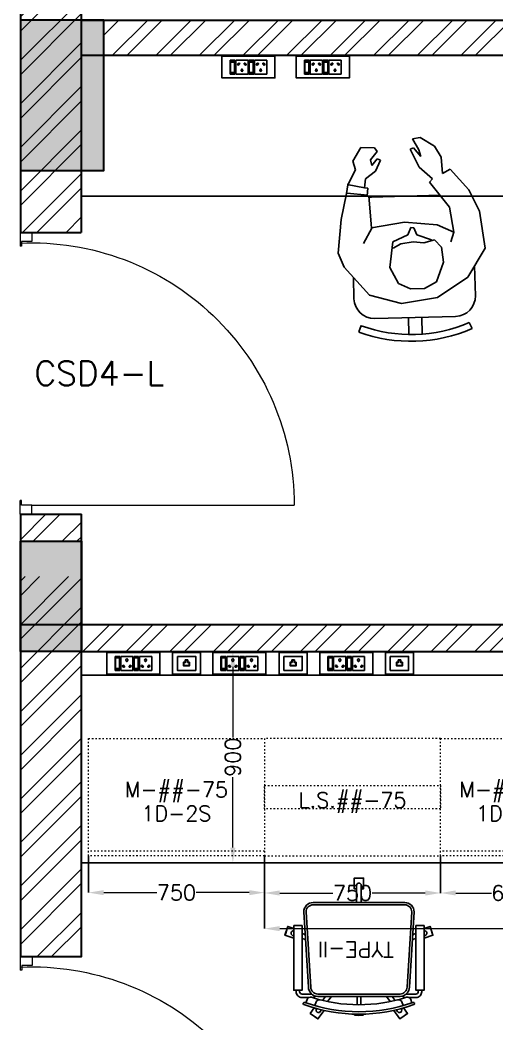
# Model space of a CAD drawing. Extents: x -52083 to 49512, y -145230 to 20224.
# Drawn here: x -30739 to -28707, y -126007 to -121731 of the extents above; entities that cross this region are included whole.
import ezdxf
from ezdxf.enums import TextEntityAlignment as Align

# ---------------------------------------------------------------- set-up
doc = ezdxf.new("R2010")
doc.units = 0
doc.header["$LTSCALE"] = 0.5
doc.header["$MEASUREMENT"] = 0
doc.header["$PDMODE"] = 32
doc.linetypes.add('ACAD_ISO03W100', pattern=[30, 12, -18])
for name, color, linetype, lineweight in [('1200x2100 Door', 5, 'Continuous', 5), ('COL', 1, 'Continuous', 35), ('DIM', 3, 'Continuous', 5), ('Hatch-1', 8, 'Continuous', 5), ('Sa-Block Text', 7, 'Continuous', 18), ('wall-1', 7, 'Continuous', 35)]:
    doc.layers.add(name, color=color, linetype=linetype, lineweight=lineweight)
for name, color, linetype in [('GC-2', 22, 'Continuous'), ('GF-1', 21, 'Continuous'), ('GODREJ CHAIR', 22, 'Continuous'), ('Godrej Furniture', 21, 'Continuous'), ('PDF_Text', 5, 'Continuous'), ('SA-6MRP', 1, 'Continuous'), ('SA-6MUP', 223, 'Continuous'), ('SA-FUR', 3, 'Continuous'), ('SA-Lan', 3, 'Continuous')]:
    doc.layers.add(name, color=color, linetype=linetype)
doc.styles.add('RomanS', font='romans.shx')
doc.styles.get("Standard").update_dxf_attribs({"font": 'romans.shx'})
doc.dimstyles.new('Sa-dim', dxfattribs={"dimtxt": 65, "dimasz": 65, "dimexe": 0, "dimexo": 0, "dimtad": 0, "dimdec": 0, "dimdsep": 46, "dimtxsty": 'Standard', "dimcen": 0, "dimclrd": 256, "dimclre": 7, "dimclrt": 1, "dimadec": 0, "dimazin": 0, "dimtfac": 1, "dimtdec": 0, "dimtmove": 0, "dimatfit": 3, "dimfxl": 1, "dimlwd": -1, "dimarcsym": 0})
pattern_1 = [(45, (22946.7, -16431.28), (-92.80777, 92.80777), []), (45, (23008.57, -16431.28), (-92.80777, 92.80777), [])]

# ---------------------------------------------------------------- blocks, each defined once
blk = doc.blocks.new('SD 1200x2100')
at = {"layer": '1200x2100 Door'}
for p, q in [((289771.1, 46661.9), (289771.1, 46711.8)), ((289771.1, 46711.8), (289829.5, 46711.8)), ((289771.1, 46661.9), (289771.1, 46711.8)), ((289809.4, 46661.9), (289809.4, 46705.1)), ((289809.4, 46705.1), (289829.5, 46705.1)), ((289829.5, 46705.1), (289829.5, 46711.8)), ((290971.1, 46711.8), (290912.7, 46711.8)), ((290912.7, 46705.1), (290912.7, 46711.8)), ((290932.8, 46705.1), (290912.7, 46705.1)), ((290932.8, 46661.9), (290932.8, 46705.1)), ((290971.1, 46661.9), (290971.1, 46711.8)), ((289771.1, 46661.9), (289809.4, 46661.9)), ((290971.1, 46661.9), (290932.8, 46661.9)), ((290932.8, 46661.9), (290932.8, 45543.9))]:
    blk.add_line(p, q, dxfattribs=at)
blk.add_arc((290932.8, 46661.9), 1118, 177.4426, 270, dxfattribs=at)
blk = doc.blocks.new('*U611')
at = {"layer": 'SA-FUR', "color": 230, "linetype": 'ACAD_ISO03W100', "lineweight": 13}
blk.add_line((600, 20), (0, 20), dxfattribs=at)
blk.add_lwpolyline([(0, 500), (600, 500), (600, 0), (0, 0)], close=True, dxfattribs=at)
at = {"layer": 'SA-FUR', "color": 7}
for tag, p in [('TAG', (300, 250)), ('TAG-2', (300, 148.4))]:
    blk.add_attdef(tag, text='', height=65, dxfattribs=at).set_placement(p, align=Align.CENTER)
blk = doc.blocks.new('*D1124')
at = {"layer": 'Defpoints', "color": 0}
for p in [(-28947.5, -125290.7), (-28347.5, -125290.7), (-28347.5, -125448.9)]:
    blk.add_point(p, dxfattribs=at)
at = {"layer": 'DIM', "color": 7, "lineweight": -2}
for p, q in [((-28947.5, -125290.7), (-28947.5, -125448.9)), ((-28347.5, -125290.7), (-28347.5, -125448.9))]:
    blk.add_line(p, q, dxfattribs=at)
at = {"layer": 'DIM'}
for p, q in [((-28882.5, -125448.9), (-28730.2, -125448.9)), ((-28412.5, -125448.9), (-28564.9, -125448.9))]:
    blk.add_line(p, q, dxfattribs=at)
for points in [[(-28882.5, -125438), (-28882.5, -125459.7), (-28947.5, -125448.9)], [(-28412.5, -125438), (-28412.5, -125459.7), (-28347.5, -125448.9)]]:
    blk.add_solid(points, dxfattribs=at)
at = {"layer": 'DIM', "color": 1, "insert": (-28647.5, -125448.9), "char_height": 65, "attachment_point": 5}
blk.add_mtext('600', dxfattribs=at)
blk = doc.blocks.new('*D1129')
at = {"layer": 'Defpoints', "color": 0}
for p in [(-29697.5, -125320.7), (-25497.5, -125320.7), (-29697.5, -125600.7)]:
    blk.add_point(p, dxfattribs=at)
at = {"layer": 'DIM', "color": 7, "lineweight": -2}
for p, q in [((-29697.5, -125320.7), (-29697.5, -125600.7)), ((-25497.5, -125320.7), (-25497.5, -125600.7))]:
    blk.add_line(p, q, dxfattribs=at)
at = {"layer": 'DIM'}
for p, q in [((-29632.5, -125600.7), (-27712.7, -125600.7)), ((-25562.5, -125600.7), (-27482.4, -125600.7))]:
    blk.add_line(p, q, dxfattribs=at)
for points in [[(-29632.5, -125589.9), (-29632.5, -125611.5), (-29697.5, -125600.7)], [(-25562.5, -125589.9), (-25562.5, -125611.5), (-25497.5, -125600.7)]]:
    blk.add_solid(points, dxfattribs=at)
at = {"layer": 'DIM', "color": 1, "insert": (-27597.5, -125600.7), "char_height": 65, "attachment_point": 5}
blk.add_mtext('4200', dxfattribs=at)
blk = doc.blocks.new('*U610')
at = {"layer": 'SA-FUR', "color": 230, "linetype": 'ACAD_ISO03W100', "lineweight": 13}
for points in [[(750, 500), (0, 500), (0, 0), (750, 0)], [(750, 200), (0, 200), (0, 300), (750, 300)]]:
    blk.add_lwpolyline(points, close=True, dxfattribs=at)
at = {"layer": 'SA-FUR', "color": 7}
blk.add_attdef('TAG-2', text='', height=65, rotation=180, dxfattribs=at).set_placement((375, 295), align=Align.CENTER)
blk = doc.blocks.new('*D1130')
at = {"layer": 'Defpoints', "color": 0}
for p in [(-29697.5, -125290.7), (-28947.5, -125290.7), (-28947.5, -125448.9)]:
    blk.add_point(p, dxfattribs=at)
at = {"layer": 'DIM', "color": 7, "lineweight": -2}
for p, q in [((-29697.5, -125290.7), (-29697.5, -125448.9)), ((-28947.5, -125290.7), (-28947.5, -125448.9))]:
    blk.add_line(p, q, dxfattribs=at)
at = {"layer": 'DIM'}
for p, q in [((-29632.5, -125448.9), (-29406.7, -125448.9)), ((-29012.5, -125448.9), (-29238.3, -125448.9))]:
    blk.add_line(p, q, dxfattribs=at)
for points in [[(-29632.5, -125438), (-29632.5, -125459.7), (-29697.5, -125448.9)], [(-29012.5, -125438), (-29012.5, -125459.7), (-28947.5, -125448.9)]]:
    blk.add_solid(points, dxfattribs=at)
at = {"layer": 'DIM', "color": 1, "insert": (-29322.5, -125448.9), "char_height": 65, "attachment_point": 5}
blk.add_mtext('750', dxfattribs=at)
blk = doc.blocks.new('PCH-7022')
at = {"layer": 'GC-2', "color": 30, "ltscale": 10}
for p, q in [((-18.7, 254.1), (-19.1, 259.1)), ((18.7, 254.1), (19.1, 259.1)), ((-180.7, 231.7), (-179.9, 230.6)), ((-164.5, 243.5), (-159, 235.9)), ((-7.5, 214.3), (-7.5, 178.7)), ((7.5, 214.3), (7.5, 178.7)), ((164.5, 243.5), (159, 235.9)), ((180.7, 231.7), (179.9, 230.6)), ((-154.6, 195.8), (-142.2, 178.7)), ((-133.4, 200.6), (-117.5, 178.7)), ((133.4, 200.6), (117.5, 178.7)), ((154.6, 195.8), (142.2, 178.7)), ((-282.4, -81.2), (-277.5, -79.7)), ((-242.5, -68.3), (-227.6, -63.4)), ((-242.5, -89.3), (-229, -84.9)), ((242.5, -68.3), (227.6, -63.4)), ((242.5, -89.3), (229, -84.9)), ((282.4, -81.2), (277.5, -79.7)), ((-10, -293.7), (-10, -221.3)), ((10, -293.7), (10, -221.3))]:
    blk.add_line(p, q, dxfattribs=at)
for points in [[(-190.2, 227.7), (-207.2, 251.2), (-174.8, 274.7), (-148.4, 238.3)], [(148.4, 238.3), (174.8, 274.7), (207.2, 251.2), (190.2, 227.7)], [(-277.5, -111.2), (-302.9, -119.5), (-315.3, -81.4), (-277.5, -69.1)], [(277.5, -69.1), (315.3, -81.4), (302.9, -119.5), (277.5, -111.2)], [(10, -280), (20, -280), (20, -325), (-20, -325), (-20, -280), (-10, -280)]]:
    blk.add_lwpolyline(points, dxfattribs=at)
for points in [[(19.1, 259.1, 0.013665), (-19.1, 259.1)], [(-225.9, 205.9), (-220.6, 191.5, 0.403288), (-201.9, 182.4), (-201.9, 182.4, -0.158526), (201.9, 182.4), (201.9, 182.4, 0.403288), (220.6, 191.5), (225.9, 205.9)], [(-193.1, 216.5, 0.029136), (-192.6, 216.6)], [(-188.5, 217.8), (-182.3, 202.3, 0.378791), (-164.6, 193.3)], [(188.5, 217.8), (182.3, 202.3), (182.3, 202.3, -0.378791), (164.6, 193.3)], [(192.6, 216.6, 0.029136), (193.1, 216.5, 0.029136)], [(-214.2, 183.7), (-242.5, 183.7, 0.414214), (-267.5, 158.7), (-267.5, 152.3)], [(-185.7, 177.3, 0.311343), (-195, 183.7), (-197.6, 183.7)], [(185.7, 177.3, -0.311343), (195, 183.7), (197.6, 183.7)], [(214.2, 183.7), (242.5, 183.7, -0.414214), (267.5, 158.7), (267.5, 152.3)], [(-201.5, 168.7), (-242.5, 168.7, 0.414214), (-252.5, 158.7), (-252.5, 152.3)], [(201.5, 168.7), (242.5, 168.7, -0.414214), (252.5, 158.7), (252.5, 152.3)]]:
    blk.add_lwpolyline(points, format="xyb", dxfattribs=at)
for points in [[(-234.1, 213.6), (-234.1, 213.6, 0.416344), (-237.1, 207.2, 0.412086), (-230.7, 204.2), (-230.7, 204.2, -0.174031), (230.7, 204.2), (230.7, 204.2, 0.412086), (237.1, 207.2), (237.1, 207.2, 0.416344), (234.1, 213.6), (234.1, 213.6, 0.174031)], [(-195, -221.3), (195, -221.3, 0.414214), (235, -181.3), (215, 138.7, 0.414214), (175, 178.7), (-175, 178.7, 0.414214), (-215, 138.7), (-235, -181.3, 0.414214)], [(-195, -211.3), (195, -211.3, 0.414214), (225, -181.3), (205, 138.7, 0.414214), (175, 168.7), (-175, 168.7, 0.414214), (-205, 138.7), (-225, -181.3, 0.414214)]]:
    blk.add_lwpolyline(points, format="xyb", close=True, dxfattribs=at)
for points in [[(-237.1, 207.2), (-237.1, 207.2)], [(-277.5, -122.7), (-242.5, -122.7), (-242.5, 152.3), (-277.5, 152.3)], [(277.5, -122.7), (242.5, -122.7), (242.5, 152.3), (277.5, 152.3)]]:
    blk.add_lwpolyline(points, close=True, dxfattribs=at)
for centre, radius, start, end in [((0, 0), 325, 122.4719, 129.5281), ((0, 0), 325, 50.4719, 57.5281), ((-172.6, 237.6), 10, 36, 216), ((172.6, 237.6), 10, 324, 144), ((0, 0), 325, 194.4719, 201.5281), ((-279.3, -90.7), 10, 108, 280.2877), ((279.3, -90.7), 10, 259.7123, 72), ((0, 0), 325, 338.4719, 345.5281), ((0, -293.7), 10, 180, 0), ((0, 0), 325, 266.4719, 273.5281)]:
    blk.add_arc(centre, radius, start, end, dxfattribs=at)
at = {"layer": 'PDF_Text', "insert": (13.6, -21), "char_height": 65, "width": 310.353, "attachment_point": 5}
blk.add_mtext('{\\C1;TYPE-II}', dxfattribs=at)
blk = doc.blocks.new('*U614')
for points in [[(-59.4, 46), (59.4, 46), (59.4, -46), (-59.4, -46)], [(-39.1, 29.8), (39.1, 29.8), (39.1, -29.8), (-39.1, -29.8)], [(12.4, 5.6), (5.4, 5.6), (5.4, 14.6), (-5.4, 14.6), (-5.4, 5.6), (-12.4, 5.6), (-12.4, -10.5), (12.4, -10.5)], [(11.1, 4.3), (4.1, 4.3), (4.1, 13.4), (-4.1, 13.4), (-4.1, 4.3), (-11.1, 4.3), (-11.1, -9.2), (11.1, -9.2)]]:
    blk.add_lwpolyline(points, close=True)
at = {"layer": 'Sa-Block Text', "flags": 1}
for tag, p in [('PROJECTNAME', (15.2, 670.6)), ('FLOOR', (15.2, 581.1)), ('LABNAME', (15.2, 471.6)), ('ITEMNO:', (15.2, 374.3))]:
    blk.add_attdef(tag, text='', height=65, dxfattribs=at).set_placement(p, align=Align.MIDDLE_CENTER)
at = {"layer": 'Sa-Block Text'}
blk.add_attdef('CATALOGUE', text='', height=65, dxfattribs=at).set_placement((15.2, 223), align=Align.MIDDLE_CENTER)
blk = doc.blocks.new('*U613')
for p, q in [((-78.1, 29.8), (-78.1, -29.8)), ((-78.1, 29.8), (-78.1, -29.8)), ((-57.3, 29.8), (-78.1, 29.8)), ((-78.1, 29.8), (-57.3, 29.8)), ((-76.3, 23.3), (-76.3, -23.3)), ((-59.1, 23.3), (-76.3, 23.3)), ((-59.1, -23.3), (-59.1, 23.3)), ((-57.3, -29.8), (-57.3, 29.8)), ((-53.9, 29.8), (-1.7, 29.8)), ((-53.9, -29.8), (-53.9, 29.8)), ((-1.7, 29.8), (-1.7, -29.8)), ((1.7, 29.8), (1.7, -29.8)), ((1.7, 29.8), (1.7, -29.8)), ((22.5, 29.8), (1.7, 29.8)), ((1.7, 29.8), (22.5, 29.8)), ((3.5, 23.3), (3.5, -23.3)), ((20.7, 23.3), (3.5, 23.3)), ((20.7, -23.3), (20.7, 23.3)), ((22.5, -29.8), (22.5, 29.8)), ((25.9, -29.8), (25.9, 29.8)), ((25.9, 29.8), (78.1, 29.8)), ((78.1, 29.8), (78.1, -29.8)), ((-78.1, -29.8), (-57.3, -29.8)), ((-76.3, -21.2), (-59.1, -21.2)), ((-76.3, -23.3), (-59.1, -23.3)), ((-1.7, -29.8), (-53.9, -29.8)), ((1.7, -29.8), (22.5, -29.8)), ((3.5, -21.2), (20.7, -21.2)), ((3.5, -23.3), (20.7, -23.3)), ((78.1, -29.8), (25.9, -29.8))]:
    blk.add_line(p, q)
blk.add_lwpolyline([(-113, -46), (113, -46), (113, 46), (-113, 46)], close=True)
for centre, radius, start, end in [((-27.8, 14.7), 4.06, 307.1584, 232.8416), ((-27.8, 10.6), 2.59, 161.4031, 18.5969), ((52, 14.7), 4.06, 307.1584, 232.8416), ((52, 10.6), 2.59, 161.4031, 18.5969), ((-42.7, -11.6), 3.5, 5.2689, 272.51), ((-39.9, -14), 2.82, 202.6838, 75.0951), ((-15.7, -14), 2.82, 104.9049, 337.3162), ((-12.9, -11.6), 3.5, 267.49, 174.7311), ((37.1, -11.6), 3.5, 5.2689, 272.51), ((39.9, -14), 2.82, 202.6838, 75.0951), ((64.1, -14), 2.82, 104.9049, 337.3162), ((66.9, -11.6), 3.5, 267.49, 174.7311)]:
    blk.add_arc(centre, radius, start, end)
at = {"layer": 'Sa-Block Text', "flags": 1}
for tag, p in [('PROJECTNAME', (14.8, 619.1)), ('FLOOR', (14.8, 529.6)), ('LABNAME', (14.8, 420.1)), ('ITEMNO:', (14.8, 322.8))]:
    blk.add_attdef(tag, text='', height=65, dxfattribs=at).set_placement(p, align=Align.MIDDLE_CENTER)
at = {"layer": 'Sa-Block Text'}
blk.add_attdef('CATALOGUE', text='', height=65, dxfattribs=at).set_placement((14.8, 173.9), align=Align.MIDDLE_CENTER)
blk = doc.blocks.new('*U91')
at = {"layer": 'SA-FUR', "color": 230, "linetype": 'ACAD_ISO03W100', "lineweight": 13}
blk.add_line((750, 20), (0, 20), dxfattribs=at)
blk.add_lwpolyline([(0, 500), (750, 500), (750, 0), (0, 0)], close=True, dxfattribs=at)
at = {"layer": 'SA-FUR', "color": 7}
for tag, p in [('TAG', (375, 250)), ('TAG-2', (375, 148.4))]:
    blk.add_attdef(tag, text='', height=65, dxfattribs=at).set_placement(p, align=Align.CENTER)
blk = doc.blocks.new('*D1170')
at = {"layer": 'Defpoints', "color": 0}
for p in [(-30447.5, -125290.7), (-29697.5, -125290.7), (-29697.5, -125447.3)]:
    blk.add_point(p, dxfattribs=at)
at = {"layer": 'DIM', "color": 7, "lineweight": -2}
for p, q in [((-30447.5, -125290.7), (-30447.5, -125447.3)), ((-29697.5, -125290.7), (-29697.5, -125447.3))]:
    blk.add_line(p, q, dxfattribs=at)
at = {"layer": 'DIM'}
for p, q in [((-30382.5, -125447.3), (-30156.7, -125447.3)), ((-29762.5, -125447.3), (-29988.3, -125447.3))]:
    blk.add_line(p, q, dxfattribs=at)
for points in [[(-30382.5, -125436.5), (-30382.5, -125458.1), (-30447.5, -125447.3)], [(-29762.5, -125436.5), (-29762.5, -125458.1), (-29697.5, -125447.3)]]:
    blk.add_solid(points, dxfattribs=at)
at = {"layer": 'DIM', "color": 1, "insert": (-30072.5, -125447.3), "char_height": 65, "attachment_point": 5}
blk.add_mtext('750', dxfattribs=at)
blk = doc.blocks.new('*D1171')
at = {"layer": 'Defpoints', "color": 0}
for p in [(-29638.3, -124420.7), (-29832.2, -125320.7), (-29638.3, -125320.7)]:
    blk.add_point(p, dxfattribs=at)
at = {"layer": 'Hatch-1', "color": 7, "lineweight": -2}
for p, q in [((-29638.3, -124420.7), (-29832.2, -124420.7)), ((-29638.3, -125320.7), (-29832.2, -125320.7))]:
    blk.add_line(p, q, dxfattribs=at)
at = {"layer": 'Hatch-1'}
for p, q in [((-29832.2, -124485.7), (-29832.2, -124786.5)), ((-29832.2, -125255.7), (-29832.2, -124954.9))]:
    blk.add_line(p, q, dxfattribs=at)
for points in [[(-29843, -124485.7), (-29821.4, -124485.7), (-29832.2, -124420.7)], [(-29843, -125255.7), (-29821.4, -125255.7), (-29832.2, -125320.7)]]:
    blk.add_solid(points, dxfattribs=at)
at = {"layer": 'Hatch-1', "color": 1, "insert": (-29832.2, -124870.7), "char_height": 65, "attachment_point": 5, "rotation": 90}
blk.add_mtext('900', dxfattribs=at)
blk = doc.blocks.new('*U605')
at = {"ltscale": 300}
for p, q in [((-78.1, 29.8), (-78.1, -29.8)), ((-78.1, 29.8), (-78.1, -29.8)), ((-57.3, 29.8), (-78.1, 29.8)), ((-78.1, 29.8), (-57.3, 29.8)), ((-76.3, 23.3), (-76.3, -23.3)), ((-59.1, 23.3), (-76.3, 23.3)), ((-59.1, -23.3), (-59.1, 23.3)), ((-57.3, -29.8), (-57.3, 29.8)), ((-53.9, 29.8), (-1.7, 29.8)), ((-53.9, -29.8), (-53.9, 29.8)), ((-1.7, 29.8), (-1.7, -29.8)), ((1.7, 29.8), (1.7, -29.8)), ((1.7, 29.8), (1.7, -29.8)), ((22.5, 29.8), (1.7, 29.8)), ((1.7, 29.8), (22.5, 29.8)), ((3.5, 23.3), (3.5, -23.3)), ((20.7, 23.3), (3.5, 23.3)), ((20.7, -23.3), (20.7, 23.3)), ((22.5, -29.8), (22.5, 29.8)), ((25.9, -29.8), (25.9, 29.8)), ((25.9, 29.8), (78.1, 29.8)), ((78.1, 29.8), (78.1, -29.8)), ((-78.1, -29.8), (-57.3, -29.8)), ((-76.3, -21.2), (-59.1, -21.2)), ((-76.3, -23.3), (-59.1, -23.3)), ((-1.7, -29.8), (-53.9, -29.8)), ((1.7, -29.8), (22.5, -29.8)), ((3.5, -21.2), (20.7, -21.2)), ((3.5, -23.3), (20.7, -23.3)), ((78.1, -29.8), (25.9, -29.8))]:
    blk.add_line(p, q, dxfattribs=at)
blk.add_lwpolyline([(-113, -46), (113, -46), (113, 46), (-113, 46)], close=True, dxfattribs=at)
for centre, radius, start, end in [((-27.8, 14.7), 4.06, 307.1584, 232.8416), ((-27.8, 10.6), 2.59, 161.4031, 18.5969), ((52, 14.7), 4.06, 307.1584, 232.8416), ((52, 10.6), 2.59, 161.4031, 18.5969), ((-42.7, -11.6), 3.5, 5.2689, 272.51), ((-39.9, -14), 2.82, 202.6838, 75.0951), ((-15.7, -14), 2.82, 104.9049, 337.3162), ((-12.9, -11.6), 3.5, 267.49, 174.7311), ((37.1, -11.6), 3.5, 5.2689, 272.51), ((39.9, -14), 2.82, 202.6838, 75.0951), ((64.1, -14), 2.82, 104.9049, 337.3162), ((66.9, -11.6), 3.5, 267.49, 174.7311)]:
    blk.add_arc(centre, radius, start, end, dxfattribs=at)
at = {"layer": 'Sa-Block Text', "flags": 1}
for tag, p in [('PROJECTNAME', (102.4, 776)), ('FLOOR', (102.4, 686.5)), ('LABNAME', (102.4, 577)), ('ITEMNO:', (102.4, 479.7))]:
    blk.add_attdef(tag, text='', height=65, dxfattribs=at).set_placement(p, align=Align.MIDDLE_CENTER)
at = {"layer": 'Sa-Block Text'}
blk.add_attdef('CATALOGUE', text='', height=65, dxfattribs=at).set_placement((102.4, 360.5), align=Align.MIDDLE_CENTER)
blk = doc.blocks.new('CHMAN')
at = {"layer": 'GODREJ CHAIR', "linetype": 'ByBlock'}
for p, q in [((-17.5, 234.5), (62, 271.2)), ((62, 271.2), (199.9, 288.9)), ((199.9, 288.9), (306.2, 222.2)), ((-95.8, 167.3), (-17.5, 234.5)), ((306.2, 222.2), (378.7, 107.9)), ((-81, 138.3), (-95.8, 167.3)), ((45.1, 161.1), (-49.5, 88.9)), ((138.1, 174.5), (45.1, 161.1)), ((108.7, 112.9), (138.1, 174.5)), ((138.1, 174.5), (173.3, 162.5)), ((-182.1, 110.6), (-140.9, 134.8)), ((-140.9, 134.8), (-81, 138.3)), ((95.8, -7.3), (108.7, 112.9)), ((164.4, 102.4), (191.8, 126.9)), ((191.8, 126.9), (247.3, 132.9)), ((247.3, 132.9), (320.2, 105.3)), ((-216.3, 58), (-182.1, 110.6)), ((-62.2, 100.2), (-105.7, 51.8)), ((-49.5, 88.9), (-62.2, 100.2)), ((144.1, 36.6), (163.6, 90.8)), ((174.5, 62.6), (164.4, 102.4)), ((320.2, 105.3), (343.8, 60)), ((378.7, 107.9), (397, -25.4)), ((-211.8, 29.6), (-216.3, 58)), ((-170.7, 53.1), (-211.8, 29.6)), ((-178.3, 33.2), (-145.5, 58.8)), ((-105.7, 51.8), (-173.3, 20.2)), ((-145.5, 58.8), (-170.7, 53.1)), ((169.4, 23.6), (174.5, 62.6)), ((343.8, 60), (343.8, 8.7)), ((-173.3, 20.2), (-178.3, 33.2)), ((115.9, 15.7), (117.4, 26.5)), ((142.7, 3.4), (115.9, 15.7)), ((117.4, 26.5), (144.1, 36.6)), ((168.4, -52.4), (142.7, 3.4)), ((175.9, -23.3), (169.4, 23.6)), ((343.8, 8.7), (322.1, -34.6)), ((113.8, -130.6), (95.8, -7.3)), ((191.1, -52.2), (175.9, -23.3)), ((322.1, -34.6), (263, -66.2)), ((397, -25.4), (363.5, -144.3)), ((263, -66.2), (168.4, -52.4)), ((-184.1, -162.3), (-181.7, -111.2)), ((-181.7, -111.2), (-167.6, -101.9)), ((-167.6, -101.9), (-137.5, -127.4)), ((-141.3, -102), (-135.8, -90.6)), ((-116.4, -122.6), (-141.3, -102)), ((-135.8, -90.6), (-95.1, -109.6)), ((-95.1, -109.6), (-68.2, -147.9)), ((-137.5, -127.4), (-116.4, -122.6)), ((-68.2, -147.9), (-34.8, -152.5)), ((-34.8, -152.5), (-33.6, -140)), ((-33.6, -140), (-4.5, -143.5)), ((-6.9, -142), (-16, -216.9)), ((-4.5, -143.5), (-3.9, -137.3)), ((-3.9, -137.3), (113.8, -130.6)), ((115.3, -128.3), (171.8, -161.6)), ((363.5, -144.3), (257, -235.4)), ((-134.6, -193.5), (-184.1, -162.3)), ((-102.3, -184.1), (-134.6, -193.5)), ((-47, -213.9), (-102.3, -184.1)), ((-34.8, -152.5), (-48.5, -216.3)), ((-15.6, -218.8), (-47, -213.9)), ((80.5, -241.4), (-15.6, -218.8)), ((205, -255.4), (80.5, -241.4)), ((257, -235.4), (205, -255.4))]:
    blk.add_line(p, q, dxfattribs=at)
at = {"layer": 'GODREJ CHAIR'}
for p, q in [((264.6, 248.3), (375, 248.3)), ((496.5, 232.8), (473.3, 223.4)), ((450, 173.3), (450, -126.7)), ((0, -126.7), (0, 126.7)), ((512.9, 48.1), (450, 48.1)), ((512.9, -1.9), (450, -1.9)), ((498.5, -187), (475.3, -177.6)), ((375, -201.7), (296.5, -201.7))]:
    blk.add_line(p, q, dxfattribs=at)
at = {"layer": 'GODREJ CHAIR', "extrusion": (0, 0, -1)}
for centre, major_axis, start_param, end_param in [((375, 173.3), (-53, 53), 0.785398, 2.356194), ((-26.7, 20.4), (381.6, 381.6), 0.399692, 1.160927), ((-26.7, 20.4), (-399.3, 399.3), 1.970488, 2.732174), ((75, -126.7), (-53, 53), 5.359292, 5.497787), ((375, -126.7), (53, 53), 0.785398, 2.356194)]:
    blk.add_ellipse(centre, major_axis=major_axis, ratio=1, start_param=start_param, end_param=end_param, dxfattribs=at)
blk = doc.blocks.new('*U615')
at = {"ltscale": 300}
for p, q in [((-78.1, 29.8), (-78.1, -29.8)), ((-78.1, 29.8), (-78.1, -29.8)), ((-57.3, 29.8), (-78.1, 29.8)), ((-78.1, 29.8), (-57.3, 29.8)), ((-76.3, 23.3), (-76.3, -23.3)), ((-59.1, 23.3), (-76.3, 23.3)), ((-59.1, -23.3), (-59.1, 23.3)), ((-57.3, -29.8), (-57.3, 29.8)), ((-53.9, 29.8), (-1.7, 29.8)), ((-53.9, -29.8), (-53.9, 29.8)), ((-1.7, 29.8), (-1.7, -29.8)), ((1.7, 29.8), (1.7, -29.8)), ((1.7, 29.8), (1.7, -29.8)), ((22.5, 29.8), (1.7, 29.8)), ((1.7, 29.8), (22.5, 29.8)), ((3.5, 23.3), (3.5, -23.3)), ((20.7, 23.3), (3.5, 23.3)), ((20.7, -23.3), (20.7, 23.3)), ((22.5, -29.8), (22.5, 29.8)), ((25.9, -29.8), (25.9, 29.8)), ((25.9, 29.8), (78.1, 29.8)), ((78.1, 29.8), (78.1, -29.8)), ((-78.1, -29.8), (-57.3, -29.8)), ((-76.3, -21.2), (-59.1, -21.2)), ((-76.3, -23.3), (-59.1, -23.3)), ((-1.7, -29.8), (-53.9, -29.8)), ((1.7, -29.8), (22.5, -29.8)), ((3.5, -21.2), (20.7, -21.2)), ((3.5, -23.3), (20.7, -23.3)), ((78.1, -29.8), (25.9, -29.8))]:
    blk.add_line(p, q, dxfattribs=at)
blk.add_lwpolyline([(-113, -46), (113, -46), (113, 46), (-113, 46)], close=True, dxfattribs=at)
for centre, radius, start, end in [((-27.8, 14.7), 4.06, 307.1584, 232.8416), ((-27.8, 10.6), 2.59, 161.4031, 18.5969), ((52, 14.7), 4.06, 307.1584, 232.8416), ((52, 10.6), 2.59, 161.4031, 18.5969), ((-42.7, -11.6), 3.5, 5.2689, 272.51), ((-39.9, -14), 2.82, 202.6838, 75.0951), ((-15.7, -14), 2.82, 104.9049, 337.3162), ((-12.9, -11.6), 3.5, 267.49, 174.7311), ((37.1, -11.6), 3.5, 5.2689, 272.51), ((39.9, -14), 2.82, 202.6838, 75.0951), ((64.1, -14), 2.82, 104.9049, 337.3162), ((66.9, -11.6), 3.5, 267.49, 174.7311)]:
    blk.add_arc(centre, radius, start, end, dxfattribs=at)
at = {"layer": 'Sa-Block Text', "flags": 1}
for tag, p in [('PROJECTNAME', (102.4, 776)), ('FLOOR', (102.4, 686.5)), ('LABNAME', (102.4, 577)), ('ITEMNO:', (102.4, 479.7))]:
    blk.add_attdef(tag, text='', height=65, dxfattribs=at).set_placement(p, align=Align.MIDDLE_CENTER)
at = {"layer": 'Sa-Block Text'}
blk.add_attdef('CATALOGUE', text='', height=65, dxfattribs=at).set_placement((102.4, 360.5), align=Align.MIDDLE_CENTER)
blk = doc.blocks.new('BARE')
at = {"layer": 'COL'}
h = blk.add_hatch(color=256, dxfattribs=at)
h.dxf.hatch_style = 1
h.paths.add_polyline_path([(-12830.5, -24674.6), (-13185.5, -24674.6), (-13185.5, -25314.6), (-12830.5, -25314.6)])
h = blk.add_hatch(color=256, dxfattribs=at)
h.dxf.hatch_style = 1
h.paths.add_polyline_path([(-12925.5, -26894.6), (-13185.5, -26894.6), (-13185.5, -27364.6), (-12925.5, -27364.6)])
at = {"layer": 'Hatch-1'}
h = blk.add_hatch(dxfattribs=at)
h.set_pattern_fill('ANSI32,_O', color=256, scale=350)
h.set_pattern_definition(pattern_1)
h.paths.add_polyline_path([(-13184, -21939.6), (-12925.8, -21939.6), (-12925.8, -25579.5), (-13184, -25579.5)])
h = blk.add_hatch(dxfattribs=at)
h.set_pattern_fill('ANSI32,_O', color=256, scale=350)
h.set_pattern_definition(pattern_1)
h.paths.add_polyline_path([(-6860.5, -24674.6), (-12830.5, -24674.6), (-12830.5, -24824.6), (-6860.5, -24824.6)])
h = blk.add_hatch(dxfattribs=at)
h.set_pattern_fill('ANSI32,_O', color=256, scale=350)
h.set_pattern_definition(pattern_1)
h.paths.add_polyline_path([(-13185.5, -26779.6), (-12925.5, -26779.6), (-12925.5, -26894.6), (-13185.5, -26894.6)])
h = blk.add_hatch(dxfattribs=at)
h.set_pattern_fill('ANSI32,_O', color=256, scale=350)
h.set_pattern_definition([(45, (-108477.94, -16431.28), (-92.80777, 92.80777), []), (45, (-108416.07, -16431.28), (-92.80777, 92.80777), [])])
h.paths.add_polyline_path([(-12925.5, -27044.6), (-13185.5, -27044.6), (-13185.5, -28663.6), (-12925.5, -28663.6)])
h = blk.add_hatch(dxfattribs=at)
h.set_pattern_fill('ANSI32,_O', color=256, scale=350)
h.set_pattern_definition(pattern_1)
h.paths.add_polyline_path([(-12925.5, -27364.6), (-6765.5, -27364.6), (-6765.5, -27249.6), (-12925.5, -27249.6)])
at = {"color": 30}
blk.add_line((-12925.8, -25424.6), (-7365.5, -25424.6), dxfattribs=at)
at = {"layer": 'COL'}
for points in [[(-13185.5, -25314.6), (-12830.5, -25314.6), (-12830.5, -24674.6), (-13185.5, -24674.6)], [(-13185.5, -26894.6), (-12925.5, -26894.6), (-12925.5, -27364.6), (-13185.5, -27364.6)]]:
    blk.add_lwpolyline(points, close=True, dxfattribs=at)
at = {"layer": 'Hatch-1'}
for points in [[(-13184, -21939.6), (-12925.8, -21939.6), (-12925.8, -25579.5), (-13184, -25579.5)], [(-13185.5, -26779.6), (-12925.5, -26779.6), (-12925.5, -26894.6), (-13185.5, -26894.6)], [(-12925.5, -27364.6), (-6765.5, -27364.6), (-6765.5, -27249.6), (-12925.5, -27249.6)]]:
    blk.add_lwpolyline(points, close=True, dxfattribs=at)
at = {"layer": 'Hatch-1', "color": 5}
blk.add_lwpolyline([(-6860.5, -24674.6), (-12830.5, -24674.6), (-12830.5, -24824.6), (-6860.5, -24824.6)], close=True, dxfattribs=at)
at = {"layer": 'SA-FUR'}
for p, q in [((-12925.5, -28264.6), (-12925.5, -27364.6)), ((-12925.5, -28114.6), (-12925.5, -27464.6)), ((-7945.5, -28264.6), (-12925.5, -28264.6))]:
    blk.add_line(p, q, dxfattribs=at)
blk.add_lwpolyline([(-12925.5, -27464.6), (-6865.5, -27464.6), (-6865.5, -27364.6), (-12925.5, -27364.6)], close=True, dxfattribs=at)
at = {"layer": 'wall-1', "color": 5}
for p, q in [((-12924.1, -24674.6), (-6764.9, -24674.6)), ((-12924.1, -24824.6), (-6764.9, -24824.6))]:
    blk.add_line(p, q, dxfattribs=at)
at = {"layer": 'wall-1', "color": 7}
for p, q in [((-13185.5, -25579.6), (-12925.8, -25579.5)), ((-13185.5, -26779.6), (-12925.6, -26779.5)), ((-12924.7, -27249.6), (-6765.5, -27249.6)), ((-12924.7, -27364.6), (-6765.5, -27364.6))]:
    blk.add_line(p, q, dxfattribs=at)
for points in [[(-13185.5, -21939.5), (-13185.5, -24674.6)], [(-12925, -24674.6), (-12925.3, -21939.5)], [(-13185.5, -24674.6), (-13185.5, -25579.6)], [(-12924.8, -25579.6), (-12924.9, -24674.6)], [(-13185.5, -26779.6), (-13185.5, -27249.6), (-12924.7, -27249.6), (-12924.7, -26779.6)], [(-13185.5, -27044.6), (-13185.5, -28663.6), (-12925.5, -28663.6), (-12925.5, -27044.6)]]:
    blk.add_lwpolyline(points, dxfattribs=at)
at = {"layer": '1200x2100 Door', "xscale": -1, "rotation": 90}
for p in [(33525.1, 264191.5), (33526.2, 261107.5)]:
    blk.add_blockref('SD 1200x2100', p, dxfattribs=at)
at = {"layer": 'GF-1', "color": 7, "rotation": 180}
blk.add_blockref('PCH-7022', (-11743.1, -28654.4), dxfattribs=at)
at = {"layer": 'Godrej Furniture', "color": 7, "extrusion": (-1.12482e-32, 0, -1), "xscale": -1.150000000108399, "yscale": 1.150000000110595, "zscale": -1.150000000108321, "rotation": 88.56288854800951}
blk.add_blockref('CHMAN', (11543.4, -25424.6), dxfattribs=at)
at = {"layer": 'SA-6MRP', "color": 7, "xscale": -1, "rotation": 180}
for p in [(-12213.8, -24874.6), (-11896.8, -24874.6)]:
    blk.add_blockref('*U605', p, dxfattribs=at)
at = {"layer": 'SA-6MRP', "color": 7}
blk.add_blockref('*U615', (-12252.6, -27414.6), dxfattribs=at)
at = {"layer": 'SA-6MUP', "color": 7}
for p in [(-12704, -27414.6), (-11796.9, -27414.6)]:
    blk.add_blockref('*U613', p, dxfattribs=at)
at = {"layer": 'SA-FUR'}
for name, p, values in [('*U91', (-12895.5, -28234.6), {'TAG': 'M-##-75', 'TAG-2': '1D-2S'}), ('*U611', (-11395.5, -28234.6), {'TAG': 'M-##-75', 'TAG-2': '1D-1S'})]:
    blk.add_blockref(name, p, dxfattribs=at).add_auto_attribs(values)
at = {"layer": 'SA-FUR', "rotation": 180}
blk.add_blockref('*U610', (-11395.5, -27734.6), dxfattribs=at).add_auto_attribs({'TAG-2': 'L.S.##-75'})
at = {"layer": 'SA-Lan', "color": 7}
for p in [(-12477.5, -27414.6), (-12023.5, -27414.6), (-11570.4, -27414.6)]:
    blk.add_blockref('*U614', p, dxfattribs=at)
at = {"layer": '1200x2100 Door', "color": 0, "style": 'RomanS'}
blk.add_text('CSD4-L', height=103.23, dxfattribs=at).set_placement((-13125.8, -26230.3))
at = {"layer": 'SA-FUR', "color": 7}
for p in [(-11828.1, -20212.7), (-10178.1, -20212.7), (-8528.1, -20212.7), (-12428.4, -24228.4), (-10778.4, -24228.4), (-9128.4, -24228.4)]:
    blk.add_attdef('LS##90', text='', height=65, dxfattribs=at).set_placement(p, align=Align.CENTER)
at = {"layer": 'DIM', "color": 7}
dim = blk.add_linear_dim(base=(-12145.5, -28391.1), p1=(-12895.5, -28234.6), p2=(-12145.5, -28234.6), dimstyle='Sa-dim', override={"dimtmove": 1}, dxfattribs=at)
dim.commit()
dim.dimension.update_dxf_attribs({"geometry": '*D1170', "text_midpoint": (-12520.5, -28391.1), "insert": (17552, 97056.2)})
at = {"layer": 'DIM', "color": 5}
dim = blk.add_linear_dim(base=(-11395.5, -28392.7), p1=(-12145.5, -28234.6), p2=(-11395.5, -28234.6), dimstyle='Sa-dim', override={"dimtmove": 1}, dxfattribs=at)
dim.commit()
dim.dimension.update_dxf_attribs({"geometry": '*D1130', "text_midpoint": (-11770.5, -28392.7), "insert": (17552, 97056.2)})
for base, p1, p2, picture, middle in [((-10795.5, -28392.7), (-11395.5, -28234.6), (-10795.5, -28234.6), '*D1124', (-11095.5, -28392.7)), ((-12145.5, -28544.6), (-7945.5, -28264.6), (-12145.5, -28264.6), '*D1129', (-10045.5, -28544.6))]:
    dim = blk.add_linear_dim(base=base, p1=p1, p2=p2, dimstyle='Sa-dim', dxfattribs=at)
    dim.commit()
    dim.dimension.update_dxf_attribs({"geometry": picture, "text_midpoint": middle, "insert": (17552, 97056.2)})
at = {"layer": 'Hatch-1'}
dim = blk.add_aligned_dim(p1=(-12086.4, -27364.6), p2=(-12086.4, -28264.6), distance=-193.9, dimstyle='Sa-dim', dxfattribs=at)
dim.commit()
dim.dimension.update_dxf_attribs({"geometry": '*D1171', "text_midpoint": (-12280.2, -27814.6), "insert": (17552, 97056.2)})

msp = doc.modelspace()

# ---------------------------------------------------------------- block references
at = {"color": 240}
msp.add_blockref('BARE', (-17552, -97056.2, 2637.8), dxfattribs=at)

doc.saveas('drawing.dxf')
